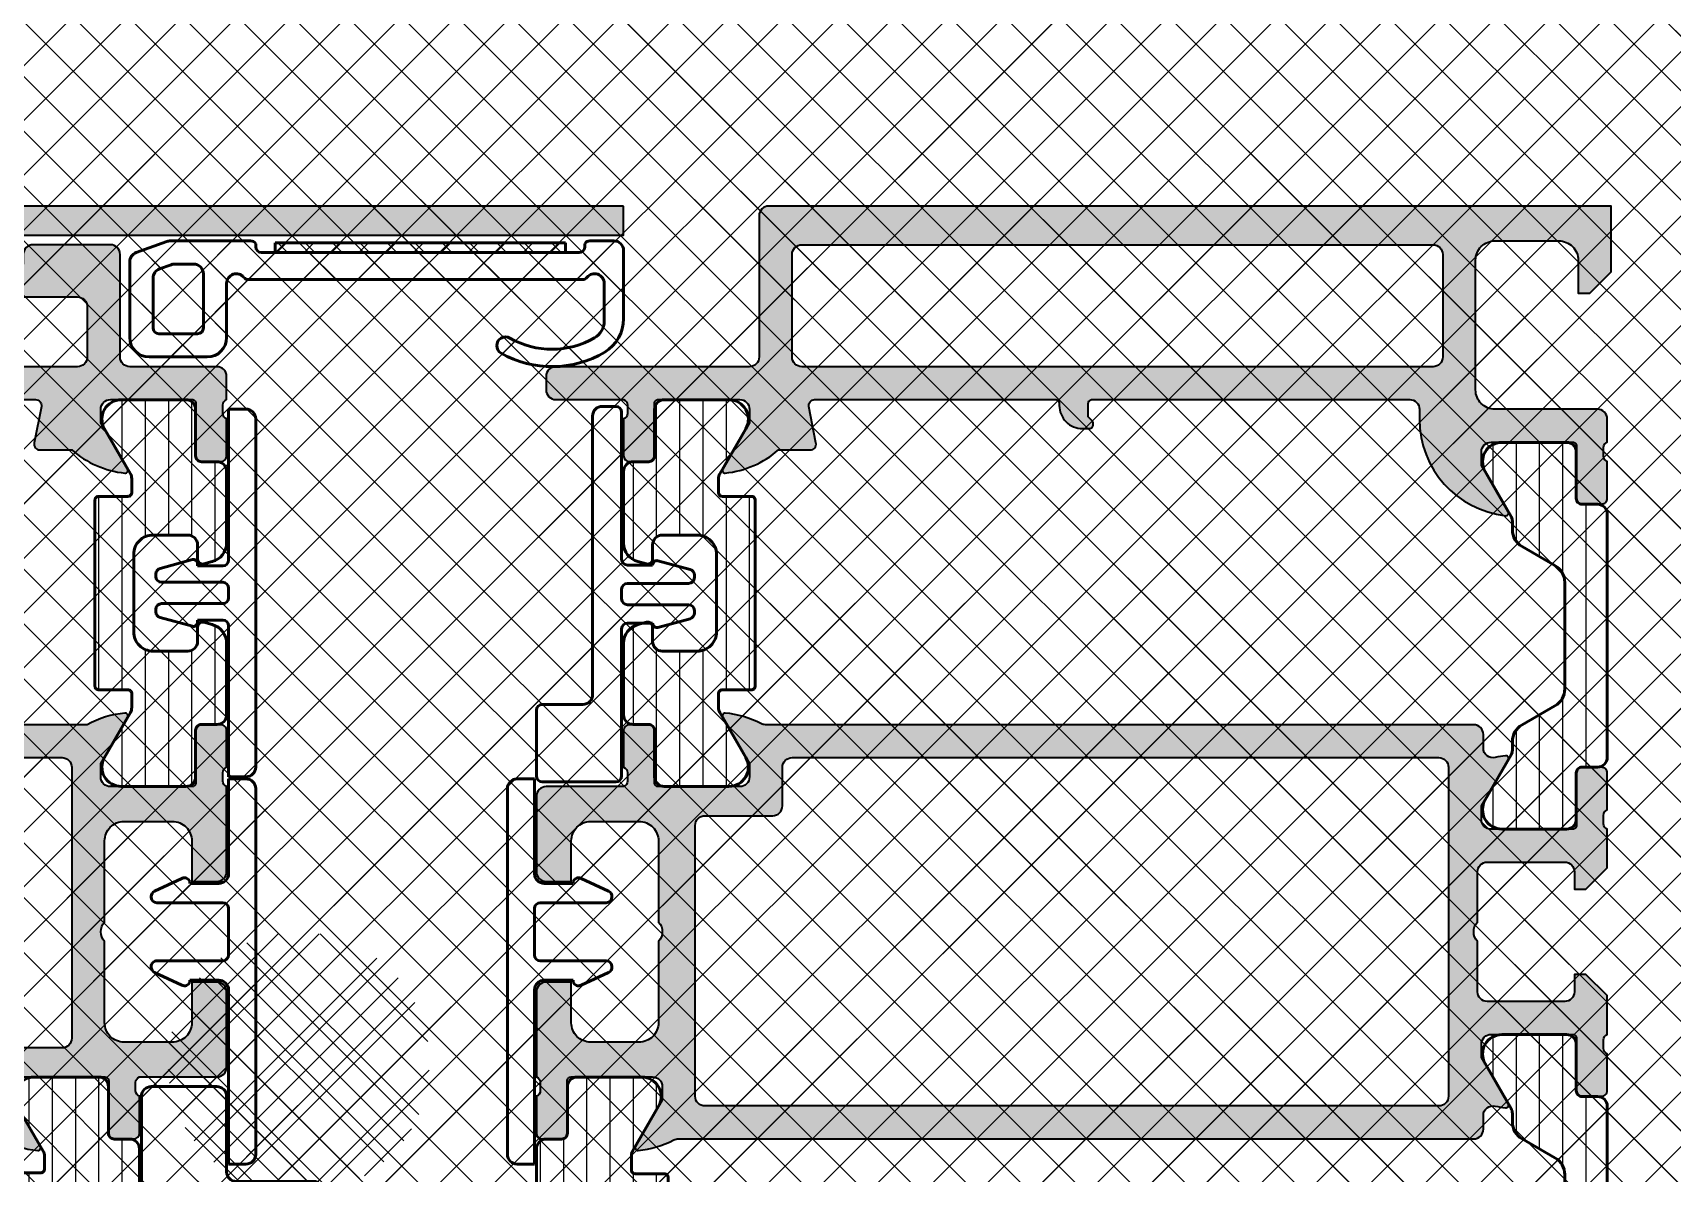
# Model space of a CAD drawing. Header units: millimetres. Extents: x -1229 to 0, y -242 to 851.
# Drawn here: x -731.8 to -647.2, y 172.2 to 231.1 of the extents above; entities that cross this region are included whole.
import ezdxf

# ---------------------------------------------------------------- set-up
doc = ezdxf.new("R2010")
doc.units = ezdxf.units.MM
for name, color, linetype, lineweight in [('S03_AL_Contorno', 255, 'Continuous', 35), ('S04_AL_Trattaggio', 253, 'Continuous', 25), ('S05_EPDM_Contorno', 31, 'Continuous', 50), ('S06_EPDM_Tratteggio', 43, 'Continuous', 25), ('S07_Listello_Contorno', 91, 'Continuous', 50), ('S08_Listello_Tratteggio', 103, 'Continuous', 25), ('S13_Accessori_Contorno', 32, 'Continuous', 50)]:
    doc.layers.add(name, color=color, linetype=linetype, lineweight=lineweight)
pattern_1 = [(45, (0, 0), (-1.414214, 1.414214), []), (135, (0, 0), (-1.414214, -1.414214), [])]
pattern_2 = [(90, (0, 0), (-1.2, 7e-17), [])]

# ---------------------------------------------------------------- blocks, each defined once
blk = doc.blocks.new('278158_s')
at = {"layer": 'S06_EPDM_Tratteggio'}
h = blk.add_hatch(dxfattribs=at)
h.set_pattern_fill('NETZ', color=256, scale=2, angle=45)
h.set_pattern_definition(pattern_1)
h.paths.add_polyline_path([(0.562, -0.59, -1.26302), (-0.756, -0.45), (-18, -0.45), (-18, 6.3), (-18.2, 6.3), (-18.2, 0.05, 0.414214), (-17.7, -0.45, 40.945676), (1.43, -0.25, -0.390637), (-9.16, 3.189), (-10.474, 15.7), (-18, 15.7), (-18, 15.614), (-16.261, 17.784, 0.781286), (-17.2, 21.55, 0.035167), (-10.137, 19.224, -0.318587), (-10.338, 19.508), (-10.816, 18.948), (-10.647, 17.338, -0.024419), (-8.22, 17.083, -0.547473), (-5.919, 18.487), (-6.681, 18.859, -5.501151), (0.422, -0.216, -1.042319)])
h.paths.add_polyline_path([(-11.897, 10.102, 4.737525), (-12.938, 14.724, 3.441702), (-16.2, 13.626, 4.106334), (-15.7, 9.55, 3.842748)], flags=17)
h.paths.add_polyline_path([(-15.7, 7.55), (-11.501, 2.05, -1), (-11.501, 1.05), (-15.7, 6.55, -1)], flags=17)
blk = doc.blocks.new('278159_s')
at = {"layer": 'S08_Listello_Tratteggio'}
h = blk.add_hatch(dxfattribs=at)
h.set_pattern_fill('LINIE', color=256, scale=1.2, angle=90)
h.set_pattern_definition(pattern_2)
h.paths.add_polyline_path([(4.9, -4.531), (4.9, -4.085, -0.131652), (4.967, -3.835), (6.309, -1.51, 0.57735), (5.443, -0.01), (2.1, -0.01, 0.414214), (1.6, -0.51), (1.6, -2.91, -0.414214), (1.3, -3.21), (0.5, -3.21, 0.414214), (0, -3.71), (0, -16.29, 0.414214), (0.5, -16.79), (1.3, -16.79, -0.414214), (1.6, -17.09), (1.6, -19.49, 0.414214), (2.1, -19.99), (5.443, -19.99, 0.57735), (6.309, -18.49), (4.967, -16.165, -0.131652), (4.9, -15.915), (4.9, -15.469, 0.267949), (4.4, -14.602), (2.7, -13.621, -0.267949), (2.2, -12.755), (2.2, -7.245, -0.267949), (2.7, -6.379), (4.4, -5.398, 0.267949)])
at = {"layer": 'S07_Listello_Contorno'}
blk.add_lwpolyline([(1.3, -16.79), (0.5, -16.79, -0.414214), (0, -16.29), (0, -3.71, -0.414214), (0.5, -3.21), (1.3, -3.21, 0.414214), (1.6, -2.91), (1.6, -0.51, -0.414214), (2.1, -0.01), (5.443, -0.01, -0.57735), (6.309, -1.51), (4.967, -3.835, 0.131652), (4.9, -4.085), (4.9, -4.531, -0.267949), (4.4, -5.398), (2.7, -6.379, 0.267949), (2.2, -7.245), (2.2, -12.755, 0.267949), (2.7, -13.621), (4.4, -14.602, -0.267949), (4.9, -15.469), (4.9, -15.915, 0.131652), (4.967, -16.165), (6.309, -18.49, -0.57735), (5.443, -19.99), (2.1, -19.99, -0.414214), (1.6, -19.49), (1.6, -17.09, 0.414214)], format="xyb", close=True, dxfattribs=at)
blk = doc.blocks.new('278161_s')
at = {"layer": 'S08_Listello_Tratteggio'}
h = blk.add_hatch(dxfattribs=at)
h.set_pattern_fill('LINIE', color=256, scale=1.2, angle=90)
h.set_pattern_definition(pattern_2)
h.paths.add_polyline_path([(4.9, -4.8), (4.9, -4.085, -0.131652), (4.967, -3.835), (6.309, -1.51, 0.57735), (5.443, -0.01), (2.1, -0.01, 0.414214), (1.6, -0.51), (1.6, -2.91, -0.414214), (1.3, -3.21), (0.5, -3.21, 0.414214), (0, -3.71), (0, -7.407, 0.339454), (0.741, -8.372), (1.185, -8.491, 0.493145), (1.5, -8.25), (1.5, -7.5, -0.414214), (2, -7), (3.8, -7, -0.414214), (4.8, -8), (4.8, -12, -0.414214), (3.8, -13), (2, -13, -0.414214), (1.5, -12.5), (1.5, -11.75, 0.493145), (1.185, -11.509), (0.741, -11.628, 0.339454), (0, -12.593), (0, -16.29, 0.414214), (0.5, -16.79), (1.3, -16.79, -0.414214), (1.6, -17.09), (1.6, -19.49, 0.414214), (2.1, -19.99), (5.443, -19.99, 0.57735), (6.309, -18.49), (4.967, -16.165, -0.131652), (4.9, -15.915), (4.9, -15.2, -0.414214), (5.1, -15), (6.6, -15, 0.414214), (6.8, -14.8), (6.8, -5.2, 0.414214), (6.6, -5), (5.1, -5, -0.414214)])
at = {"layer": 'S07_Listello_Contorno'}
blk.add_lwpolyline([(3.8, -13, 0.414214), (4.8, -12), (4.8, -8, 0.414214), (3.8, -7), (2, -7, 0.414214), (1.5, -7.5), (1.5, -8.25, -0.493145), (1.185, -8.491), (0.741, -8.372, -0.339454), (0, -7.407), (0, -3.71, -0.414214), (0.5, -3.21), (1.3, -3.21, 0.414214), (1.6, -2.91), (1.6, -0.51, -0.414214), (2.1, -0.01), (5.443, -0.01, -0.57735), (6.309, -1.51), (4.967, -3.835, 0.131652), (4.9, -4.085), (4.9, -4.8, 0.414214), (5.1, -5), (6.6, -5, -0.414214), (6.8, -5.2), (6.8, -14.8, -0.414214), (6.6, -15), (5.1, -15, 0.414214), (4.9, -15.2), (4.9, -15.915, 0.131652), (4.967, -16.165), (6.309, -18.49, -0.57735), (5.443, -19.99), (2.1, -19.99, -0.414214), (1.6, -19.49), (1.6, -17.09, 0.414214), (1.3, -16.79), (0.5, -16.79, -0.414214), (0, -16.29), (0, -12.593, -0.339454), (0.741, -11.628), (1.185, -11.509, -0.493145), (1.5, -11.75), (1.5, -12.5, 0.414214), (2, -13)], format="xyb", close=True, dxfattribs=at)
blk = doc.blocks.new('483850_s')
at = {"layer": 'S04_AL_Trattaggio'}
h = blk.add_hatch(color=256, dxfattribs=at)
h.dxf.hatch_style = 1
h.paths.add_polyline_path([(45.681, 11.093, 0.608778), (45.549, 11.299, 0.097001), (43.705, 10.756, -0.120528), (43.475, 10.7), (6.9, 10.7, 0.414214), (6.4, 10.2), (6.4, 9.49, -0.483822), (5.785, 9.004, 0.026944), (5.255, 9.099, 0.619431), (5.119, 8.893), (6.5, 6.5), (6.5, 5.8, -0.414214), (6, 5.3), (1.79, 5.3, -0.414214), (1.59, 5.5), (1.59, 8.2, 0.414214), (1.29, 8.5), (0.3, 8.5, 0.414214), (0, 8.2), (0, 6.3, -0.317837), (0.2, 6.017), (0.2, 5.583, -0.317837), (0, 5.3), (0, 3.3), (1.1, 2.2), (1.7, 2.2), (1.7, 3.1, -0.414214), (2.2, 3.6), (6.2, 3.6, -0.414214), (6.7, 3.1), (6.7, 0.5, -0.4), (6.7, -0.5), (6.7, -3.1, -0.414214), (6.2, -3.6), (2.2, -3.6, -0.414214), (1.7, -3.1), (1.7, -2.2), (1.1, -2.2), (0, -3.3), (0, -5.3, -0.317837), (0.2, -5.583), (0.2, -6.017, -0.317837), (0, -6.3), (0, -8.2, 0.414214), (0.3, -8.5), (1.29, -8.5, 0.414214), (1.59, -8.2), (1.59, -5.5, -0.414214), (1.79, -5.3), (6, -5.3, -0.414214), (6.5, -5.8), (6.5, -6.5), (5.119, -8.893, 0.619431), (5.255, -9.099, 0.026944), (5.785, -9.004, -0.483822), (6.4, -9.49), (6.4, -10.2, 0.414214), (6.9, -10.7), (47.975, -10.7, -0.120528), (48.205, -10.756, 0.097001), (50.049, -11.299, 0.608778), (50.181, -11.093), (48.8, -8.7), (48.8, -8, -0.414214), (49.3, -7.5), (53.51, -7.5, -0.414214), (53.71, -7.7), (53.71, -10.4, 0.414214), (54.01, -10.7), (55, -10.7, 0.414214), (55.3, -10.4), (55.3, -8.5, -0.317837), (55.1, -8.217), (55.1, -7.783, -0.317837), (55.3, -7.5), (55.3, -3.1, 0.414214), (54.8, -2.6), (53.5, -2.6), (53.5, -4.7, -0.414214), (52.5, -5.7), (50, -5.7, -0.414214), (49, -4.7), (49, -0.5, -0.4), (49, 0.5), (49, 4.7, -0.414214), (50, 5.7), (52.5, 5.7, -0.414214), (53.5, 4.7), (53.5, 2.6), (54.8, 2.6, 0.414214), (55.3, 3.1), (55.3, 7, 0.414214), (54.8, 7.5), (50.8, 7.5, -0.317837), (50.6, 7.783), (50.6, 8.217, -0.317837), (50.8, 8.5), (50.8, 10.4, 0.414214), (50.5, 10.7), (49.51, 10.7, 0.414214), (49.21, 10.4), (49.21, 7.7, -0.414214), (49.01, 7.5), (44.8, 7.5, -0.414214), (44.3, 8), (44.3, 8.7)])
h.paths.add_polyline_path([(8.7, 9), (42.1, 9, -0.414214), (42.6, 8.5), (42.6, 6.5, 0.414214), (43.1, 6), (46.6, 6, -0.414214), (47.1, 5.5), (47.1, -8.5, -0.414214), (46.6, -9), (8.7, -9, -0.414214), (8.2, -8.5), (8.2, 8.5, -0.414214)], flags=16)
at = {"layer": 'S03_AL_Contorno'}
for points in [[(1.1, 2.2), (0, 3.3), (0, 5.3, 0.317837), (0.2, 5.583), (0.2, 6.017, 0.317837), (0, 6.3), (0, 8.2, -0.414214), (0.3, 8.5), (1.29, 8.5, -0.414214), (1.59, 8.2), (1.59, 5.5, 0.414214), (1.79, 5.3), (6, 5.3, 0.414214), (6.5, 5.8), (6.5, 6.5), (5.119, 8.893, -0.619431), (5.255, 9.099, -0.026944), (5.785, 9.004, 0.483822), (6.4, 9.49), (6.4, 10.2, -0.414214), (6.9, 10.7), (43.475, 10.7, 0.120528), (43.705, 10.756, -0.097001), (45.549, 11.299, -0.608778), (45.681, 11.093), (44.3, 8.7), (44.3, 8, 0.414214), (44.8, 7.5), (49.01, 7.5, 0.414214), (49.21, 7.7), (49.21, 10.4, -0.414214), (49.51, 10.7), (50.5, 10.7, -0.414214), (50.8, 10.4), (50.8, 8.5, 0.317837), (50.6, 8.217), (50.6, 7.783, 0.317837), (50.8, 7.5), (54.8, 7.5, -0.414214), (55.3, 7), (55.3, 3.1, -0.414214), (54.8, 2.6), (53.5, 2.6), (53.5, 4.7, 0.414214), (52.5, 5.7), (50, 5.7, 0.414214), (49, 4.7), (49, 0.5, 0.4), (49, -0.5), (49, -4.7, 0.414214), (50, -5.7), (52.5, -5.7, 0.414214), (53.5, -4.7), (53.5, -2.6), (54.8, -2.6, -0.414214), (55.3, -3.1), (55.3, -7.5, 0.317837), (55.1, -7.783), (55.1, -8.217, 0.317837), (55.3, -8.5), (55.3, -10.4, -0.414214), (55, -10.7), (54.01, -10.7, -0.414214), (53.71, -10.4), (53.71, -7.7, 0.414214), (53.51, -7.5), (49.3, -7.5, 0.414214), (48.8, -8), (48.8, -8.7), (50.181, -11.093, -0.608778), (50.049, -11.299, -0.097001), (48.205, -10.756, 0.120528), (47.975, -10.7), (6.9, -10.7, -0.414214), (6.4, -10.2), (6.4, -9.49, 0.483822), (5.785, -9.004, -0.026944), (5.255, -9.099, -0.619431), (5.119, -8.893), (6.5, -6.5), (6.5, -5.8, 0.414214), (6, -5.3), (1.79, -5.3, 0.414214), (1.59, -5.5), (1.59, -8.2, -0.414214), (1.29, -8.5), (0.3, -8.5, -0.414214), (0, -8.2), (0, -6.3, 0.317837), (0.2, -6.017), (0.2, -5.583, 0.317837), (0, -5.3), (0, -3.3), (1.1, -2.2), (1.7, -2.2), (1.7, -3.1, 0.414214), (2.2, -3.6), (6.2, -3.6, 0.414214), (6.7, -3.1), (6.7, -0.5, 0.4), (6.7, 0.5), (6.7, 3.1, 0.414214), (6.2, 3.6), (2.2, 3.6, 0.414214), (1.7, 3.1), (1.7, 2.2)], [(8.2, -8.5, 0.414214), (8.7, -9), (46.6, -9, 0.414214), (47.1, -8.5), (47.1, 5.5, 0.414214), (46.6, 6), (43.1, 6, -0.414214), (42.6, 6.5), (42.6, 8.5, 0.414214), (42.1, 9), (8.7, 9, 0.414214), (8.2, 8.5)]]:
    blk.add_lwpolyline(points, format="xyb", close=True, dxfattribs=at)
blk = doc.blocks.new('483840_s')
at = {"layer": 'S04_AL_Trattaggio'}
h = blk.add_hatch(color=256, dxfattribs=at)
h.dxf.hatch_style = 1
h.paths.add_polyline_path([(44, -0.5, 0.414214), (43.5, 0), (0, 0), (0, -3.4), (1.1, -4.5), (1.7, -4.5), (1.7, -2.8, -0.414214), (2.7, -1.8), (6, -1.8, -0.414214), (7, -2.8), (7, -9.5, -0.414214), (6, -10.5), (0.7, -10.5, 0.414214), (0.2, -11), (0.2, -12.2, -0.317837), (0.4, -12.483), (0.4, -12.917, -0.317837), (0.2, -13.2), (0.2, -15.1, 0.414214), (0.5, -15.4), (1.49, -15.4, 0.414214), (1.79, -15.1), (1.79, -12.4, -0.414214), (1.99, -12.2), (6.2, -12.2, -0.414214), (6.7, -12.7), (6.7, -13.4), (5.319, -15.793, 0.614931), (5.453, -15.999, 0.38209), (9.9, -11.03), (9.9, -10.5, -0.414214), (10.4, -10), (26.8, -10, -0.414214), (27, -10.2), (27, -10.9), (26.809, -11.091, 0.198912), (26.75, -11.233, 0.537821), (26.95, -11.5), (27.3, -11.5, 0.436208), (28.501, -10.214, -0.435257), (28.7, -10), (41.136, -10, -0.471631), (41.431, -10.357), (41.064, -12.243, 0.471631), (41.359, -12.6), (43, -12.6, 0.153399), (45.747, -13.799, 0.613645), (45.881, -13.593), (44.5, -11.2), (44.5, -10.5, -0.414214), (45, -10), (49.21, -10, -0.414214), (49.41, -10.2), (49.41, -12.9, 0.414214), (49.71, -13.2), (50.7, -13.2, 0.414214), (51, -12.9), (51, -11, -0.317837), (50.8, -10.717), (50.8, -10.283, -0.317837), (51, -10), (54.5, -10, 0.414214), (55, -9.5), (55, -8.8, 0.414214), (54.5, -8.3), (44.5, -8.3, -0.414214), (44, -7.8)])
h.paths.add_polyline_path([(9.2, -2), (41.8, -2, -0.414214), (42.3, -2.5), (42.3, -7.8, -0.414214), (41.8, -8.3), (9.2, -8.3, -0.414214), (8.7, -7.8), (8.7, -2.5, -0.414214)], flags=16)
at = {"layer": 'S03_AL_Contorno'}
for points in [[(27, -10.2, 0.414214), (26.8, -10), (10.4, -10, 0.414214), (9.9, -10.5), (9.9, -11.03, -0.38209), (5.453, -15.999, -0.614931), (5.319, -15.793), (6.7, -13.4), (6.7, -12.7, 0.414214), (6.2, -12.2), (1.99, -12.2, 0.414214), (1.79, -12.4), (1.79, -15.1, -0.414214), (1.49, -15.4), (0.5, -15.4, -0.414214), (0.2, -15.1), (0.2, -13.2, 0.317837), (0.4, -12.917), (0.4, -12.483, 0.317837), (0.2, -12.2), (0.2, -11, -0.414214), (0.7, -10.5), (6, -10.5, 0.414214), (7, -9.5), (7, -2.8, 0.414214), (6, -1.8), (2.7, -1.8, 0.414214), (1.7, -2.8), (1.7, -4.5), (1.1, -4.5), (0, -3.4), (0, 0), (43.5, 0, -0.414214), (44, -0.5), (44, -7.8, 0.414214), (44.5, -8.3), (54.5, -8.3, -0.414214), (55, -8.8), (55, -9.5, -0.414214), (54.5, -10), (51, -10, 0.317837), (50.8, -10.283), (50.8, -10.717, 0.317837), (51, -11), (51, -12.9, -0.414214), (50.7, -13.2), (49.71, -13.2, -0.414214), (49.41, -12.9), (49.41, -10.2, 0.414214), (49.21, -10), (45, -10, 0.414214), (44.5, -10.5), (44.5, -11.2), (45.881, -13.593, -0.613645), (45.747, -13.799, -0.153399), (43, -12.6), (41.359, -12.6, -0.471631), (41.064, -12.243), (41.431, -10.357, 0.471631), (41.136, -10), (28.7, -10, 0.414214), (28.5, -10.2), (28.5, -10.3, -0.414214), (27.3, -11.5), (26.95, -11.5, -0.414214), (26.75, -11.3), (26.75, -11.233, -0.198912), (26.809, -11.091), (27, -10.9)], [(8.7, -7.8, 0.414214), (9.2, -8.3), (41.8, -8.3, 0.414214), (42.3, -7.8), (42.3, -2.5, 0.414214), (41.8, -2), (9.2, -2, 0.414214), (8.7, -2.5)]]:
    blk.add_lwpolyline(points, format="xyb", close=True, dxfattribs=at)
blk = doc.blocks.new('481030_s')
for name, p in [('483840_s', (0, 75)), ('278159_s', (0.2, 62.8)), ('483850_s', (0.2, 37.5)), ('278159_s', (0.2, 32.2))]:
    blk.add_blockref(name, p)
at = {"rotation": 180}
blk.add_blockref('278161_s', (51, 45), dxfattribs=at)
at = {"extrusion": (0, 0, -1)}
blk.add_blockref('278161_s', (-55.5, 30), dxfattribs=at)
blk = doc.blocks.new('278168_s')
at = {"layer": 'S13_Accessori_Contorno'}
for p, q in [((-0.1, 12.1), (-1, 12.1)), ((-0.1, 4.3), (-0.1, 12.1)), ((-1.5, 11.6), (-1.5, -6.4)), ((3.434, 3.873), (1.76, 4.321)), ((1.5, 4), (0.2, 4)), ((1.511, 4.163), (1.5, 4.1)), ((1.5, 4.1), (1.5, 4)), ((3.657, 3.45), (3.657, 3.583)), ((-0.1, 2.35), (-0.1, 2.85)), ((0.2, 3.15), (3.357, 3.15)), ((3.357, 2.05), (0.2, 2.05)), ((3.657, 1.617), (3.657, 1.75)), ((-0.1, -6.9), (-0.1, 0.9)), ((0.2, 1.2), (1.5, 1.2)), ((1.5, 1.1), (1.5, 1.2)), ((1.5, 1.1), (1.511, 1.037)), ((1.76, 0.879), (3.434, 1.327)), ((-1, -6.9), (-0.1, -6.9))]:
    blk.add_line(p, q, dxfattribs=at)
for centre, radius, start, end in [((-1, 11.6), 0.5, 90, 180), ((0.2, 4.3), 0.3, 180, 270), ((1.708, 4.128), 0.2, 75, 170), ((3.357, 3.45), 0.3, 270, 0), ((3.357, 3.583), 0.3, 0, 75), ((0.2, 2.85), 0.3, 90, 180), ((0.2, 2.35), 0.3, 180, 270), ((3.357, 1.75), 0.3, 0, 90), ((0.2, 0.9), 0.3, 90, 180), ((1.708, 1.072), 0.2, 190, 285), ((3.357, 1.617), 0.3, 285, 0), ((-1, -6.4), 0.5, 180, 270)]:
    blk.add_arc(centre, radius, start, end, dxfattribs=at)
blk = doc.blocks.new('278167_s')
at = {"layer": 'S13_Accessori_Contorno'}
for p, q in [((-2.8, 14.6), (-1.9, 14.6)), ((-1.9, 14.6), (-1.9, 5.6)), ((-3.3, -4.8), (-3.3, 14.1)), ((-1.4, 5.1), (0.1, 5.1)), ((0.1, 5.2), (0.1, 5.1)), ((0.506, 5.361), (1.927, 4.698)), ((2.1, 4.426), (2.1, 4.4)), ((-1.9, 3.8), (-1.9, 1.4)), ((1.8, 4.1), (-1.6, 4.1)), ((-1.6, 1.1), (1.8, 1.1)), ((0.079, 0.1), (-1.4, 0.1)), ((0.1, 0), (0.1, 0.1)), ((1.927, 0.502), (0.506, -0.161)), ((2.1, 0.8), (2.1, 0.774)), ((-1.9, -0.4), (-1.9, -5.3)), ((-1.9, -5.3), (-2.8, -5.3))]:
    blk.add_line(p, q, dxfattribs=at)
for centre, radius, start, end in [((-2.8, 14.1), 0.5, 90, 180), ((-1.4, 5.6), 0.5, 180, 270), ((0.379, 5.089), 0.3, 65, 158.28824), ((1.8, 4.4), 0.3, 270, 0), ((1.8, 4.426), 0.3, 0, 65), ((-1.6, 3.8), 0.3, 90, 180), ((-1.6, 1.4), 0.3, 180, 270), ((1.8, 0.8), 0.3, 0, 90), ((-1.4, -0.4), 0.5, 90, 180), ((0.379, 0.111), 0.3, 201.71176, 295), ((1.8, 0.774), 0.3, 295, 0), ((-2.8, -4.8), 0.5, 180, 270)]:
    blk.add_arc(centre, radius, start, end, dxfattribs=at)
blk = doc.blocks.new('278120_s')
at = {"layer": 'S06_EPDM_Tratteggio'}
h = blk.add_hatch(dxfattribs=at)
h.set_pattern_fill('NETZ', color=256, scale=0.75, angle=45)
h.set_pattern_definition([(45, (0, 0), (-0.53033, 0.53033), []), (135, (0, 0), (-0.53033, -0.53033), [])])
h.paths.add_polyline_path([(7.5, 9.35, 0.414214), (7, 9.85), (5.4, 9.85, 0.414214), (4.9, 9.35), (4.9, 1.3), (3.3, 1.3), (3.142, 1.891, 0.548619), (2.659, 2.043), (1.137, 0.766, 0.466308), (1.137, -0.766), (2.659, -2.043, 0.548619), (3.142, -1.891), (3.3, -1.3), (4.9, -1.3), (4.9, -1.95), (7.6, -1.95, -0.162278), (7.5, -1.65)])
h = blk.add_hatch(dxfattribs=at)
h.set_pattern_fill('NETZ', color=256, scale=1.5, angle=45)
h.set_pattern_definition([(45, (0, 0), (-1.06066, 1.06066), []), (135, (0, 0), (-1.06066, -1.06066), [])])
h.paths.add_polyline_path([(9.3, -5.05, 5.09902), (14.3, -4.05, 5.09902)])
at = {"layer": 'S05_EPDM_Contorno'}
for points in [[(7, 9.85), (5.4, 9.85, 0.414214), (4.9, 9.35), (4.9, 1.3), (3.3, 1.3), (3.142, 1.891, 0.548619), (2.659, 2.043), (1.137, 0.766, 0.466308), (1.137, -0.766), (2.659, -2.043, 0.548619), (3.142, -1.891), (3.3, -1.3), (4.9, -1.3), (4.9, -1.95), (7.6, -1.95, -0.162278), (7.5, -1.65), (7.5, 9.35, 0.414214)], [(7.6, -1.95, -0.162278), (7.5, -1.65), (7.5, 9.35, 0.414214), (7, 9.85), (5.4, 9.85, 0.414214), (4.9, 9.35), (4.9, 1.3), (3.3, 1.3), (3.142, 1.891, 0.548619), (2.659, 2.043), (1.137, 0.766, 0.466308), (1.137, -0.766), (2.659, -2.043, 0.548619), (3.142, -1.891), (3.3, -1.3), (4.9, -1.3), (4.9, -1.95)], [(4.9, -1.95), (4.9, -8.95, 0.414214), (5.4, -9.45), (8.8, -9.45, 0.414214), (9.3, -8.95), (9.3, -5.05, -0.414214), (9.8, -4.55), (13.8, -4.55, 0.414214), (14.3, -4.05), (14.3, -2.45, 0.414214), (13.8, -1.95)], [(13.8, -1.95, -0.414214), (14.3, -2.45), (14.3, -4.05, -0.414214), (13.8, -4.55), (9.8, -4.55, 0.414214), (9.3, -5.05), (9.3, -8.95, -0.414214), (8.8, -9.45), (5.4, -9.45, -0.414214), (4.9, -8.95), (4.9, -1.95)]]:
    blk.add_lwpolyline(points, format="xyb", close=True, dxfattribs=at)
blk = doc.blocks.new('446260_s')
at = {"layer": 'S04_AL_Trattaggio'}
h = blk.add_hatch(color=256, dxfattribs=at)
h.dxf.hatch_style = 1
h.paths.add_polyline_path([(63.5, 7.5, -0.317837), (63.3, 7.783), (63.3, 8.217, -0.317837), (63.5, 8.5), (63.5, 10.4, 0.414214), (63.2, 10.7), (62.21, 10.7, 0.414214), (61.91, 10.4), (61.91, 7.7, -0.414214), (61.71, 7.5), (57.5, 7.5, -0.414214), (57, 8), (57, 8.7), (58.381, 11.093, 0.608778), (58.249, 11.299, 0.10304), (56.3, 10.7), (7.2, 10.7, 0.10304), (5.251, 11.299, 0.608778), (5.119, 11.093), (6.5, 8.7), (6.5, 8, -0.414214), (6, 7.5), (1.79, 7.5, -0.414214), (1.59, 7.7), (1.59, 10.4, 0.414214), (1.29, 10.7), (0.3, 10.7, 0.414214), (0, 10.4), (0, 8.5, -0.317837), (0.2, 8.217), (0.2, 7.783, -0.317837), (0, 7.5), (0, 3.1, 0.414214), (0.5, 2.6), (1.8, 2.6), (1.8, 4.7, -0.414214), (2.8, 5.7), (5.3, 5.7, -0.414214), (6.3, 4.7), (6.3, 0.5, -0.4), (6.3, -0.5), (6.3, -4.7, -0.414214), (5.3, -5.7), (2.8, -5.7, -0.414214), (1.8, -4.7), (1.8, -2.6), (0.5, -2.6, 0.414214), (0, -3.1), (0, -7, 0.414214), (0.5, -7.5), (4.5, -7.5, -0.317837), (4.7, -7.783), (4.7, -8.217, -0.317837), (4.5, -8.5), (4.5, -10.4, 0.414214), (4.8, -10.7), (5.79, -10.7, 0.414214), (6.09, -10.4), (6.09, -7.7, -0.414214), (6.29, -7.5), (10.5, -7.5, -0.414214), (11, -8), (11, -8.7), (9.619, -11.093, 0.608778), (9.751, -11.299, 0.10304), (11.7, -10.7), (56.3, -10.7, 0.10304), (58.249, -11.299, 0.608778), (58.381, -11.093), (57, -8.7), (57, -8, -0.414214), (57.5, -7.5), (61.71, -7.5, -0.414214), (61.91, -7.7), (61.91, -10.4, 0.414214), (62.21, -10.7), (63.2, -10.7, 0.414214), (63.5, -10.4), (63.5, -8.5, -0.317837), (63.3, -8.217), (63.3, -7.783, -0.317837), (63.5, -7.5), (66, -7.5, 0.414214), (66.5, -7), (66.5, -4.8, 0.414214), (66, -4.3), (65, -4.3), (65, -5.2, -0.414214), (64.5, -5.7), (56, -5.7, -0.414214), (55.5, -5.2), (55.5, 5.2, -0.414214), (56, 5.7), (60.7, 5.7, -0.414214), (61.7, 4.7), (61.7, 2.3), (63, 2.3, 0.414214), (63.5, 2.8)])
h.paths.add_polyline_path([(8, 8.5, -0.414214), (8.5, 9), (53.3, 9, -0.414214), (53.8, 8.5), (53.8, 0.5, -0.4), (53.8, -0.5), (53.8, -8.5, -0.414214), (53.3, -9), (13.2, -9, -0.414214), (12.7, -8.5), (12.7, -6.5, 0.414214), (12.2, -6), (8.5, -6, -0.414214), (8, -5.5)], flags=16)
at = {"layer": 'S03_AL_Contorno'}
for points in [[(11.7, -10.7, -0.10304), (9.751, -11.299, -0.608778), (9.619, -11.093), (11, -8.7), (11, -8, 0.414214), (10.5, -7.5), (6.29, -7.5, 0.414214), (6.09, -7.7), (6.09, -10.4, -0.414214), (5.79, -10.7), (4.8, -10.7, -0.414214), (4.5, -10.4), (4.5, -8.5, 0.317837), (4.7, -8.217), (4.7, -7.783, 0.317837), (4.5, -7.5), (0.5, -7.5, -0.414214), (0, -7), (0, -3.1, -0.414214), (0.5, -2.6), (1.8, -2.6), (1.8, -4.7, 0.414214), (2.8, -5.7), (5.3, -5.7, 0.414214), (6.3, -4.7), (6.3, -0.5, 0.4), (6.3, 0.5), (6.3, 4.7, 0.414214), (5.3, 5.7), (2.8, 5.7, 0.414214), (1.8, 4.7), (1.8, 2.6), (0.5, 2.6, -0.414214), (0, 3.1), (0, 7.5, 0.317837), (0.2, 7.783), (0.2, 8.217, 0.317837), (0, 8.5), (0, 10.4, -0.414214), (0.3, 10.7), (1.29, 10.7, -0.414214), (1.59, 10.4), (1.59, 7.7, 0.414214), (1.79, 7.5), (6, 7.5, 0.414214), (6.5, 8), (6.5, 8.7), (5.119, 11.093, -0.608778), (5.251, 11.299, -0.10304), (7.2, 10.7), (56.3, 10.7, -0.10304), (58.249, 11.299, -0.608778), (58.381, 11.093), (57, 8.7), (57, 8, 0.414214), (57.5, 7.5), (61.71, 7.5, 0.414214), (61.91, 7.7), (61.91, 10.4, -0.414214), (62.21, 10.7), (63.2, 10.7, -0.414214), (63.5, 10.4), (63.5, 8.5, 0.317837), (63.3, 8.217), (63.3, 7.783, 0.317837), (63.5, 7.5), (63.5, 2.8, -0.414214), (63, 2.3), (61.7, 2.3), (61.7, 4.7, 0.414214), (60.7, 5.7), (56, 5.7, 0.414214), (55.5, 5.2), (55.5, -5.2, 0.414214), (56, -5.7), (64.5, -5.7, 0.414214), (65, -5.2), (65, -4.3), (66, -4.3, -0.414214), (66.5, -4.8), (66.5, -7, -0.414214), (66, -7.5), (63.5, -7.5, 0.317837), (63.3, -7.783), (63.3, -8.217, 0.317837), (63.5, -8.5), (63.5, -10.4, -0.414214), (63.2, -10.7), (62.21, -10.7, -0.414214), (61.91, -10.4), (61.91, -7.7, 0.414214), (61.71, -7.5), (57.5, -7.5, 0.414214), (57, -8), (57, -8.7), (58.381, -11.093, -0.608778), (58.249, -11.299, -0.10304), (56.3, -10.7)], [(53.8, 8.5, 0.414214), (53.3, 9), (8.5, 9, 0.414214), (8, 8.5), (8, -5.5, 0.414214), (8.5, -6), (12.2, -6, -0.414214), (12.7, -6.5), (12.7, -8.5, 0.414214), (13.2, -9), (53.3, -9, 0.414214), (53.8, -8.5), (53.8, -0.5, 0.4), (53.8, 0.5)]]:
    blk.add_lwpolyline(points, format="xyb", close=True, dxfattribs=at)
blk = doc.blocks.new('483150_s')
at = {"layer": 'S04_AL_Trattaggio'}
h = blk.add_hatch(color=256, dxfattribs=at)
h.dxf.hatch_style = 1
h.paths.add_polyline_path([(10, 8), (6, 8, 0.414214), (5.5, 7.5), (5.5, 2.2, -0.414214), (5, 1.7), (0.5, 1.7, 0.414214), (0, 1.2), (0, 0, -0.317837), (0.2, -0.283), (0.2, -0.717, -0.317837), (0, -1), (0, -2.9, 0.414214), (0.3, -3.2), (1.29, -3.2, 0.414214), (1.59, -2.9), (1.59, -0.2, -0.414214), (1.79, 0), (6, 0, -0.414214), (6.5, -0.5), (6.5, -1.2), (5.119, -3.593, 0.613645), (5.253, -3.799, 0.153399), (8, -2.6), (9.641, -2.6, 0.471631), (9.936, -2.243), (9.569, -0.357, -0.471631), (9.864, 0), (22.3, 0, -0.414214), (22.5, -0.2), (22.5, -0.3, 0.414214), (23.7, -1.5), (24.05, -1.5, 0.414214), (24.25, -1.3, 0.29426), (24.191, -1.091), (24.059, -0.959, -0.198912), (24, -0.817), (24, -0.2, -0.414214), (24.2, 0), (53.5, 0, -0.326134), (53.976, -0.348, 0.299201), (58.248, -3.799, 0.610538), (58.381, -3.593), (57, -1.2), (57, -0.5, -0.414214), (57.5, 0), (61.71, 0, -0.414214), (61.91, -0.2), (61.91, -2.9, 0.414214), (62.21, -3.2), (63.2, -3.2, 0.414214), (63.5, -2.9), (63.5, -1, -0.317837), (63.3, -0.717), (63.3, -0.283, -0.317837), (63.5, 0), (63.5, 5, -0.414214), (64, 5.5), (66, 5.5, 0.414214), (66.5, 6), (66.5, 7.5, 0.414214), (66, 8), (61.5, 8, 0.414214), (61, 7.5), (61, 7), (10.5, 7), (10.5, 7.5, 0.414214)])
h.paths.add_polyline_path([(49.8, 5.3, -0.414214), (50.3, 4.8), (50.3, 2.2, -0.414214), (49.8, 1.7), (7.7, 1.7, -0.414214), (7.2, 2.2), (7.2, 4.8, -0.414214), (7.7, 5.3)], flags=16)
h.paths.add_polyline_path([(52, 4.8, -0.414214), (52.5, 5.3), (61.3, 5.3, -0.414214), (61.8, 4.8), (61.8, 2.2, -0.414214), (61.3, 1.7), (52.5, 1.7, -0.414214), (52, 2.2)], flags=16)
at = {"layer": 'S03_AL_Contorno'}
for points in [[(24.191, -1.091, -0.198912), (24.25, -1.233), (24.25, -1.3, -0.414214), (24.05, -1.5), (23.7, -1.5, -0.414214), (22.5, -0.3), (22.5, -0.2, 0.414214), (22.3, 0), (9.864, 0, 0.471631), (9.569, -0.357), (9.936, -2.243, -0.471631), (9.641, -2.6), (8, -2.6, -0.153399), (5.253, -3.799, -0.613645), (5.119, -3.593), (6.5, -1.2), (6.5, -0.5, 0.414214), (6, 0), (1.79, 0, 0.414214), (1.59, -0.2), (1.59, -2.9, -0.414214), (1.29, -3.2), (0.3, -3.2, -0.414214), (0, -2.9), (0, -1, 0.317837), (0.2, -0.717), (0.2, -0.283, 0.317837), (0, 0), (0, 1.2, -0.414214), (0.5, 1.7), (5, 1.7, 0.414214), (5.5, 2.2), (5.5, 7.5, -0.414214), (6, 8), (10, 8, -0.414214), (10.5, 7.5), (10.5, 7), (61, 7), (61, 7.5, -0.414214), (61.5, 8), (66, 8, -0.414214), (66.5, 7.5), (66.5, 6, -0.414214), (66, 5.5), (64, 5.5, 0.414214), (63.5, 5), (63.5, 0, 0.317837), (63.3, -0.283), (63.3, -0.717, 0.317837), (63.5, -1), (63.5, -2.9, -0.414214), (63.2, -3.2), (62.21, -3.2, -0.414214), (61.91, -2.9), (61.91, -0.2, 0.414214), (61.71, 0), (57.5, 0, 0.414214), (57, -0.5), (57, -1.2), (58.381, -3.593, -0.610538), (58.248, -3.799, -0.299201), (53.976, -0.348, 0.326134), (53.5, 0), (24.2, 0, 0.414214), (24, -0.2), (24, -0.817, 0.198912), (24.059, -0.959)], [(7.2, 2.2, 0.414214), (7.7, 1.7), (49.8, 1.7, 0.414214), (50.3, 2.2), (50.3, 4.8, 0.414214), (49.8, 5.3), (7.7, 5.3, 0.414214), (7.2, 4.8)], [(52.5, 5.3, 0.414214), (52, 4.8), (52, 2.2, 0.414214), (52.5, 1.7), (61.3, 1.7, 0.414214), (61.8, 2.2), (61.8, 4.8, 0.414214), (61.3, 5.3)]]:
    blk.add_lwpolyline(points, format="xyb", close=True, dxfattribs=at)
blk = doc.blocks.new('278123_s')
at = {"layer": 'S08_Listello_Tratteggio'}
h = blk.add_hatch(dxfattribs=at)
h.set_pattern_fill('LINIE', color=256, scale=1.2, angle=90)
h.set_pattern_definition(pattern_2)
h.paths.add_polyline_path([(5.443, -0.01), (2.1, -0.01, 0.414214), (1.6, -0.51), (1.6, -2.91, -0.414214), (1.3, -3.21), (0.5, -3.21, 0.414214), (0, -3.71), (0, -7.407, 0.339454), (0.741, -8.372), (1.185, -8.491, 0.493145), (1.5, -8.25), (1.5, -7.5, -0.414214), (2, -7), (3.8, -7, -0.414214), (4.8, -8), (4.8, -12, -0.414214), (3.8, -13), (2, -13, -0.414214), (1.5, -12.5), (1.5, -11.75, 0.493145), (1.185, -11.509), (0.741, -11.628, 0.339454), (0, -12.593), (0, -16.29, 0.414214), (0.5, -16.79), (1.3, -16.79, -0.414214), (1.6, -17.09), (1.6, -19.49, 0.414214), (2.1, -19.99), (5.443, -19.99, 0.57735), (6.309, -18.49), (4.967, -16.165, -0.131652), (4.9, -15.915), (4.9, -15.2, -0.414214), (5.1, -15), (6.6, -15, 0.414214), (6.8, -14.8), (6.8, -5.2, 0.414214), (6.6, -5), (5.1, -5, -0.414214), (4.9, -4.8), (4.9, -4.085, -0.131652), (4.967, -3.835), (6.309, -1.51, 0.57735)])
at = {"layer": 'S07_Listello_Contorno'}
blk.add_lwpolyline([(3.8, -13, 0.414214), (4.8, -12), (4.8, -8, 0.414214), (3.8, -7), (2, -7, 0.414214), (1.5, -7.5), (1.5, -8.25, -0.493145), (1.185, -8.491), (0.741, -8.372, -0.339454), (0, -7.407), (0, -3.71, -0.414214), (0.5, -3.21), (1.3, -3.21, 0.414214), (1.6, -2.91), (1.6, -0.51, -0.414214), (2.1, -0.01), (5.443, -0.01, -0.57735), (6.309, -1.51), (4.967, -3.835, 0.131652), (4.9, -4.085), (4.9, -4.8, 0.414214), (5.1, -5), (6.6, -5, -0.414214), (6.8, -5.2), (6.8, -14.8, -0.414214), (6.6, -15), (5.1, -15, 0.414214), (4.9, -15.2), (4.9, -15.915, 0.131652), (4.967, -16.165), (6.309, -18.49, -0.57735), (5.443, -19.99), (2.1, -19.99, -0.414214), (1.6, -19.49), (1.6, -17.09, 0.414214), (1.3, -16.79), (0.5, -16.79, -0.414214), (0, -16.29), (0, -12.593, -0.339454), (0.741, -11.628), (1.185, -11.509, -0.493145), (1.5, -11.75), (1.5, -12.5, 0.414214), (2, -13)], format="xyb", close=True, dxfattribs=at)
blk = doc.blocks.new('278127_s')
at = {"layer": 'S08_Listello_Tratteggio'}
h = blk.add_hatch(dxfattribs=at)
h.set_pattern_fill('LINIE', color=256, scale=1.2, angle=90)
h.set_pattern_definition(pattern_2)
h.paths.add_polyline_path([(4.9, 4.75, -0.414214), (5.1, 4.95), (6.6, 4.95, 0.414214), (6.8, 5.15), (6.8, 15.55, 0.414214), (6.6, 15.75), (4.6, 15.75, -0.414214), (4.4, 15.95), (4.4, 17.2, -0.414214), (4.6, 17.4), (4.956, 17.4, 1.807195), (2.244, 17.4), (2.6, 17.4, -0.414214), (2.8, 17.2), (2.8, 15.783, -0.388879), (2.617, 15.584), (0.183, 15.371, 0.388879), (0, 15.172), (0, 12.543, 0.339454), (0.741, 11.578), (1.185, 11.459, 0.493145), (1.5, 11.7), (1.5, 12.45, -0.414214), (2, 12.95), (3.8, 12.95, -0.414214), (4.8, 11.95), (4.8, 7.95, -0.414214), (3.8, 6.95), (2, 6.95, -0.414214), (1.5, 7.45), (1.5, 8.2, 0.493145), (1.185, 8.441), (0.741, 8.322, 0.339454), (0, 7.357), (0, 3.71, 0.414214), (0.5, 3.21), (1.3, 3.21, -0.414214), (1.6, 2.91), (1.6, 0.51, 0.414214), (2.1, 0.01), (5.443, 0.01, 0.57735), (6.309, 1.51), (4.967, 3.835, -0.131652), (4.9, 4.085)])
at = {"layer": 'S07_Listello_Contorno'}
blk.add_lwpolyline([(0, 7.357, -0.339454), (0.741, 8.322), (1.185, 8.441, -0.493145), (1.5, 8.2), (1.5, 7.45, 0.414214), (2, 6.95), (3.8, 6.95, 0.414214), (4.8, 7.95), (4.8, 11.95, 0.414214), (3.8, 12.95), (2, 12.95, 0.414214), (1.5, 12.45), (1.5, 11.7, -0.493145), (1.185, 11.459), (0.741, 11.578, -0.339454), (0, 12.543), (0, 15.172, -0.388879), (0.183, 15.371), (2.617, 15.584, 0.388879), (2.8, 15.783), (2.8, 17.2, 0.414214), (2.6, 17.4), (2.244, 17.4, -1.807195), (4.956, 17.4), (4.6, 17.4, 0.414214), (4.4, 17.2), (4.4, 15.95, 0.414214), (4.6, 15.75), (6.6, 15.75, -0.414214), (6.8, 15.55), (6.8, 5.15, -0.414214), (6.6, 4.95), (5.1, 4.95, 0.414214), (4.9, 4.75), (4.9, 4.085, 0.131652), (4.967, 3.835), (6.309, 1.51, -0.57735), (5.443, 0.01), (2.1, 0.01, -0.414214), (1.6, 0.51), (1.6, 2.91, 0.414214), (1.3, 3.21), (0.5, 3.21, -0.414214), (0, 3.71)], format="xyb", close=True, dxfattribs=at)
blk = doc.blocks.new('481100_s')
for name, p in [('483150_s', (-66.5, 62)), ('446260_s', (-66.5, 34.5))]:
    blk.add_blockref(name, p)
at = {"extrusion": (0, 0, -1), "rotation": 180}
blk.add_blockref('278123_s', (66.5, 42), dxfattribs=at)
at = {"extrusion": (1.2537e-32, 0, -1), "rotation": 179.9999999999999}
blk.add_blockref('278127_s', (62, 27), dxfattribs=at)
blk = doc.blocks.new('278231_s_6')
at = {"layer": 'S06_EPDM_Tratteggio'}
h = blk.add_hatch(dxfattribs=at)
h.set_pattern_fill('NETZ', color=256, scale=2, angle=45)
h.set_pattern_definition(pattern_1)
h.paths.add_polyline_path([(25.171, -0.908), (23.583, -0.33, 0.087489), (23.412, -0.3), (19.26, -0.3, 0.267949), (19, -0.45), (19, -0.6, -0.414214), (18.7, -0.9), (2.3, -0.9, -0.414214), (2, -0.6), (2, -0.45, 0.267949), (1.74, -0.3), (0.5, -0.3, 0.414214), (0, -0.8), (0, -4.332, 0.263754), (0.973, -6.048, 0.270903), (6.323, -6.102, 1), (5.877, -5.321, -0.26621), (1.502, -5.315, -0.268441), (1, -4.448), (1, -2.5, -0.708812), (1.89, -2.188, 0.227735), (2.124, -2.3), (19.376, -2.3, 0.227735), (19.61, -2.188, -0.708812), (20.5, -2.5), (20.5, -5.3, 0.414214), (21.5, -6.3), (24.5, -6.3, 0.414214), (25.5, -5.3), (25.5, -1.378, 0.315299)])
h.paths.add_polyline_path([(22.2, -1.5), (23.2, -1.5, -0.087489), (23.371, -1.53), (23.971, -1.748, -0.315299), (24.3, -2.218), (24.3, -4.8, -0.414214), (24, -5.1), (22, -5.1, -0.414214), (21.7, -4.8), (21.7, -2, -0.414214)], flags=16)
at = {"layer": 'S05_EPDM_Contorno'}
for p, q in [((0, -0.8), (0, -4.332)), ((1.74, -0.3), (0.5, -0.3)), ((2, -0.6), (2, -0.45)), ((19, -0.45), (19, -0.6)), ((23.412, -0.3), (19.26, -0.3)), ((25.171, -0.908), (23.583, -0.33)), ((18.7, -0.9), (2.3, -0.9)), ((22.2, -1.5), (23.2, -1.5)), ((23.371, -1.53), (23.971, -1.748)), ((25.5, -5.3), (25.5, -1.378)), ((1, -4.448), (1, -2.5)), ((2.124, -2.3), (19.376, -2.3)), ((20.5, -2.5), (20.5, -5.3)), ((21.7, -4.8), (21.7, -2)), ((24.3, -2.218), (24.3, -4.8)), ((24, -5.1), (22, -5.1)), ((21.5, -6.3), (24.5, -6.3))]:
    blk.add_line(p, q, dxfattribs=at)
for centre, radius, start, end in [((0.5, -0.8), 0.5, 90, 180), ((1.74, -0.6), 0.3, 30, 90), ((2.3, -0.6), 0.3, 180, 270), ((18.7, -0.6), 0.3, 270, 360), ((19.26, -0.6), 0.3, 90, 150), ((23.412, -0.8), 0.5, 70, 90), ((22.2, -2), 0.5, 90, 180), ((23.2, -2), 0.5, 70, 90), ((25, -1.378), 0.5, 360, 70), ((1.5, -2.5), 0.5, 38.68219, 180), ((2.124, -2), 0.3, 218.68219, 270), ((19.376, -2), 0.3, 270, 321.31781), ((20, -2.5), 0.5, 360, 141.31781), ((23.8, -2.218), 0.5, 360, 70), ((2, -4.332), 2, 180, 239.10193), ((2, -4.448), 1, 180, 240.1052), ((22, -4.8), 0.3, 180, 270), ((24, -4.8), 0.3, 270, 0), ((3.695, -1.5), 4.4, 240.1052, 299.73312), ((6.1, -5.711), 0.45, 299.73312, 119.73312), ((21.5, -5.3), 1, 180, 270), ((24.5, -5.3), 1, 270, 0), ((3.695, -1.5), 5.3, 239.10193, 299.73312)]:
    blk.add_arc(centre, radius, start, end, dxfattribs=at)
at = {"layer": 'S07_Listello_Contorno', "ltscale": 0.2}
for p, q in [((3, -0.896), (3, -0.396)), ((3, -0.396), (18, -0.4)), ((18, -0.4), (18, -0.9)), ((3, -0.9), (18, -0.9))]:
    blk.add_line(p, q, dxfattribs=at)
at = {"layer": 'S08_Listello_Tratteggio'}
for p, q in [((3.72, -0.396), (3.22, -0.896)), ((3.268, -0.396), (3.768, -0.896)), ((5.134, -0.396), (4.634, -0.896)), ((4.683, -0.396), (5.183, -0.896)), ((6.547, -0.397), (6.048, -0.897)), ((6.097, -0.397), (6.598, -0.897)), ((7.961, -0.397), (7.461, -0.897)), ((7.512, -0.397), (8.012, -0.897)), ((9.375, -0.398), (8.875, -0.898)), ((8.927, -0.398), (9.427, -0.898)), ((10.789, -0.398), (10.289, -0.898)), ((10.341, -0.398), (10.841, -0.898)), ((12.203, -0.398), (11.703, -0.898)), ((11.756, -0.398), (12.256, -0.898)), ((13.617, -0.399), (13.117, -0.899)), ((13.17, -0.399), (13.671, -0.899)), ((15.03, -0.399), (14.531, -0.899)), ((14.585, -0.399), (15.085, -0.899)), ((16.444, -0.4), (15.944, -0.899)), ((16, -0.399), (16.5, -0.9)), ((17.858, -0.4), (17.358, -0.9)), ((17.414, -0.4), (17.914, -0.9))]:
    blk.add_line(p, q, dxfattribs=at)
blk = doc.blocks.new('278198_s')
at = {"layer": 'S13_Accessori_Contorno'}
for p, q in [((-1.8, -8.85), (-1.8, -5.45)), ((-1.5, -5.15), (2.3, -5.15)), ((2.6, -5.45), (2.6, -13.05)), ((0.6, -9.15), (-1.5, -9.15)), ((1.1, -24.05), (1.1, -9.65)), ((2.9, -13.35), (4.2, -13.35)), ((4.2, -13.35), (4.211, -13.287)), ((4.46, -13.129), (6.134, -13.577)), ((6.057, -14.3), (2.9, -14.3)), ((6.357, -13.867), (6.357, -14)), ((2.6, -14.6), (2.6, -15.1)), ((2.9, -15.4), (6.057, -15.4)), ((6.357, -15.7), (6.357, -15.833)), ((2.6, -16.65), (2.6, -24.25)), ((4.2, -16.35), (2.9, -16.35)), ((4.211, -16.413), (4.2, -16.35)), ((6.134, -16.123), (4.46, -16.571)), ((2.3, -24.55), (1.6, -24.55))]:
    blk.add_line(p, q, dxfattribs=at)
for centre, radius, start, end in [((-1.5, -5.45), 0.3, 90, 180), ((2.3, -5.45), 0.3, 0, 90), ((-1.5, -8.85), 0.3, 180, 270), ((0.6, -9.65), 0.5, 0, 90), ((2.9, -13.05), 0.3, 180, 270), ((4.408, -13.322), 0.2, 75, 170), ((2.9, -14.6), 0.3, 90, 180), ((6.057, -14), 0.3, 270, 0), ((6.057, -13.867), 0.3, 0, 75), ((2.9, -15.1), 0.3, 180, 270), ((6.057, -15.7), 0.3, 0, 90), ((6.057, -15.833), 0.3, 285, 0), ((2.9, -16.65), 0.3, 90, 180), ((4.408, -16.378), 0.2, 190, 285), ((1.6, -24.05), 0.5, 180, 270), ((2.3, -24.25), 0.3, 270, 0)]:
    blk.add_arc(centre, radius, start, end, dxfattribs=at)

msp = doc.modelspace()

# ---------------------------------------------------------------- hatches: boundary and pattern name
at = {"layer": 'S04_AL_Trattaggio'}
h = msp.add_hatch(color=256, dxfattribs=at)
h.dxf.hatch_style = 1
h.paths.add_polyline_path([(-701.307, 220.637), (-869.758, 220.637), (-869.758, 222.137), (-701.307, 222.137)])

# ---------------------------------------------------------------- linework, layer by layer
at = {"layer": 'S03_AL_Contorno'}
msp.add_lwpolyline([(-701.307, 222.137), (-869.758, 222.137), (-869.758, 220.637), (-701.307, 220.637)], close=True, dxfattribs=at)

# ---------------------------------------------------------------- block references
at = {"layer": 'S03_AL_Contorno', "xscale": -1}
for name, p in [('481030_s', (-650.307, 147.137)), ('481100_s', (-788.307, 150.137))]:
    msp.add_blockref(name, p, dxfattribs=at)
at = {"layer": 'S05_EPDM_Contorno', "xscale": -1}
for name, p in [('278158_s', (-724.207, 410.11)), ('278158_s', (-724.207, 280.124)), ('278231_s_6', (-701.307, 220.637)), ('278158_s', (-724.007, 150.137))]:
    msp.add_blockref(name, p, dxfattribs=at)
at = {"layer": 'S05_EPDM_Contorno', "xscale": -1, "rotation": 180}
msp.add_blockref('278120_s', (-731.107, 167.187), dxfattribs=at)
at = {"layer": 'S13_Accessori_Contorno', "xscale": -1, "rotation": 180}
for name in ['278198_s', '278167_s']:
    msp.add_blockref(name, (-704.007, 187.237), dxfattribs=at)
at = {"layer": 'S13_Accessori_Contorno', "xscale": -1}
msp.add_blockref('278168_s', (-721.807, 199.544), dxfattribs=at)
at = {"layer": 'S13_Accessori_Contorno', "rotation": 180}
msp.add_blockref('278167_s', (-723.607, 187.237), dxfattribs=at)

doc.saveas('drawing.dxf')
